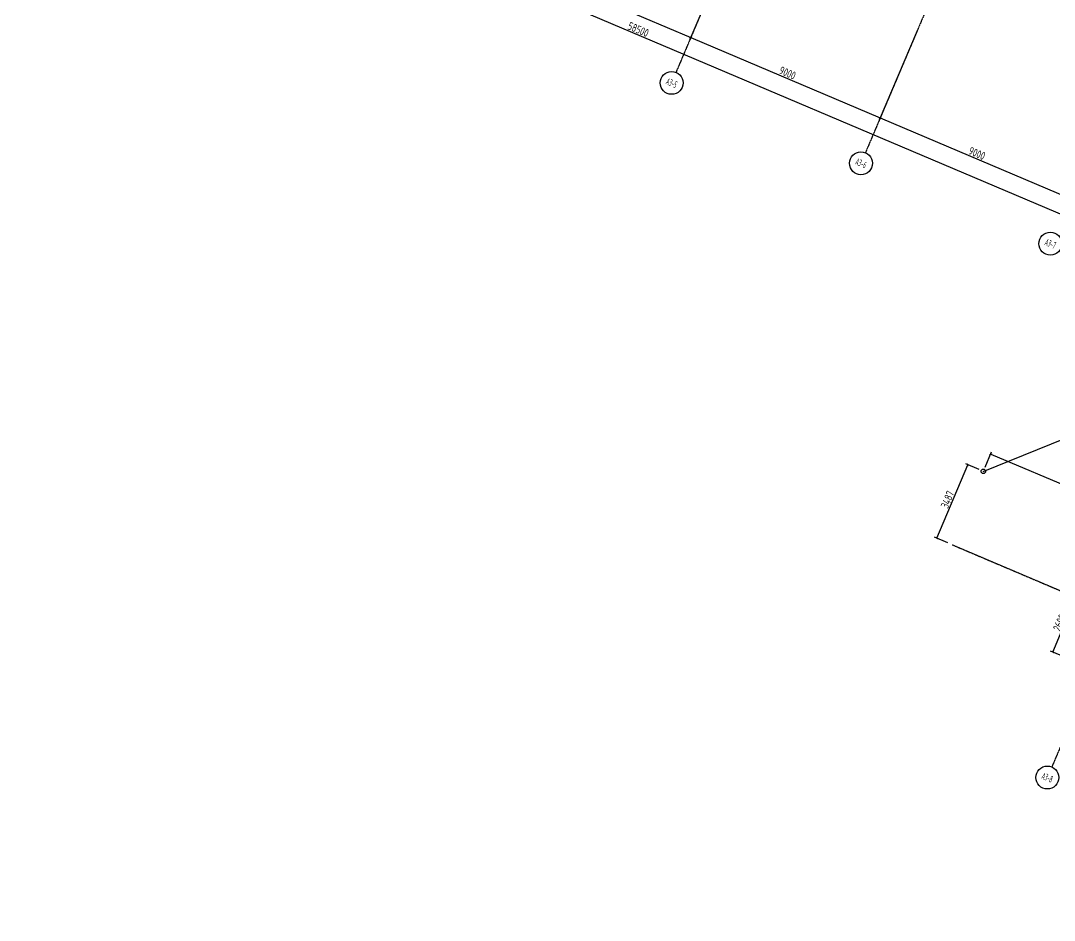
# Model space of a CAD drawing. Extents: x -3523 to 12007717, y -6694179 to 21431.
# Drawn here: x 11877876 to 11923084, y -6488400 to -6449055 of the extents above; entities that cross this region are included whole.
import ezdxf
from ezdxf.enums import TextEntityAlignment as Align

# ---------------------------------------------------------------- set-up
doc = ezdxf.new("R2010")
doc.units = 0
doc.header["$LTSCALE"] = 10
doc.header["$MEASUREMENT"] = 0
doc.linetypes.add('A3-RB-4F-100$0$DOTE', pattern=[2.42, 2, -0.2, 0.02, -0.2])
doc.linetypes.add('A3-RG-axis-100$0$CENTER', pattern=[2, 1.25, -0.25, 0.25, -0.25])
for name, color, linetype in [('A3-RB-4F-100$0$A-DIMS-100', 1, 'Continuous'), ('A3-RG-axis-100$0$A-DIMS-100', 1, 'Continuous'), ('A3-RG-axis-100$0$A-GRID', 1, 'A3-RG-axis-100$0$CENTER'), ('A3-RG-axis-100$0$A-SYMB', 4, 'Continuous'), ('A3-RI-4F$0$A-ROOF-EDGE', 2, 'Continuous')]:
    doc.layers.add(name, color=color, linetype=linetype)
doc.styles.add('A3-RB-4F-100$0$XD2008', font='xd-hzs.shx', dxfattribs={"width": 0.7, "bigfont": 'xd-hztxt.shx'})
doc.styles.add('A3-RG-axis-100$0$$0$XD2008', font='xd-hzs.shx', dxfattribs={"width": 0.7, "bigfont": 'xd-hztxt.shx'})
doc.styles.add('A3-RG-axis-100$0$XD2008', font='xd-hzs.shx', dxfattribs={"width": 0.7, "bigfont": 'xd-hztxt.shx'})
doc.dimstyles.new('A3-RB-4F-100$0$XD100', dxfattribs={"dimscale": 100, "dimtxt": 3.5, "dimasz": 1.5, "dimexe": 1, "dimexo": 2, "dimgap": 0.5, "dimtad": 1, "dimdec": 0, "dimdsep": 46, "dimtxsty": 'A3-RB-4F-100$0$XD2008', "dimcen": 2.5, "dimclrt": 4, "dimaunit": 1, "dimadec": 0, "dimazin": 0, "dimtfac": 1, "dimtdec": 0, "dimtix": 1, "dimtmove": 0, "dimatfit": 3, "dimfxl": 0, "dimtolj": 1, "dimtzin": 0, "dimarcsym": 0})
doc.dimstyles.new('A3-RB-4F-100$0$XD100$0', dxfattribs={"dimscale": 100, "dimtxt": 3.5, "dimasz": 1, "dimexe": 1, "dimexo": 2, "dimgap": 0.5, "dimtad": 1, "dimdec": 0, "dimdsep": 46, "dimtxsty": 'A3-RB-4F-100$0$XD2008', "dimblk1": 'A3-RB-4F-100$0$_ARCHTICK', "dimblk2": 'A3-RB-4F-100$0$_ARCHTICK', "dimsah": 1, "dimcen": 2.5, "dimclrt": 4, "dimaunit": 1, "dimadec": 0, "dimazin": 0, "dimtfac": 1, "dimtdec": 0, "dimtix": 1, "dimtmove": 0, "dimatfit": 3, "dimfxl": 0, "dimtolj": 1, "dimtzin": 0, "dimarcsym": 0})
doc.dimstyles.new('A3-RG-axis-100$0$XD100$0', dxfattribs={"dimscale": 100, "dimtxt": 3.5, "dimasz": 1, "dimexe": 1, "dimexo": 2, "dimgap": 0.5, "dimtad": 1, "dimdec": 0, "dimdsep": 46, "dimtxsty": 'A3-RG-axis-100$0$XD2008', "dimblk1": 'A3-RG-axis-100$0$_ARCHTICK', "dimblk2": 'A3-RG-axis-100$0$_ARCHTICK', "dimsah": 1, "dimcen": 2.5, "dimclrt": 4, "dimaunit": 1, "dimadec": 0, "dimazin": 0, "dimtfac": 1, "dimtdec": 0, "dimtix": 1, "dimtmove": 0, "dimatfit": 3, "dimfxl": 0, "dimtolj": 1, "dimtzin": 0, "dimarcsym": 0})

# ---------------------------------------------------------------- blocks, each defined once
blk = doc.blocks.new('A3-RI-4F')
at = {"layer": 'A3-RI-4F$0$A-ROOF-EDGE'}
for points in [[(11977075, -6448936), (11977075, -6448936), (11971198, -6462780), (11953939, -6455454), (11952802, -6458132), (11961869, -6461981), (11950655, -6488400), (11923776, -6476990), (11934990, -6450572), (11944057, -6454420), (11945194, -6451742), (11937359, -6448416, 0.002105), (11935284, -6447090), (11932817, -6450984, 0.033355), (11899110, -6432654), (11899697, -6421468)], [(11971145, -6462649), (11953886, -6455323), (11952670, -6458185), (11961737, -6462034), (11950602, -6488268), (11923907, -6476937), (11935043, -6450703), (11944110, -6454552), (11945325, -6451689), (11937406, -6448327, 0.002183), (11935253, -6446952), (11932786, -6450846, 0.033209), (11899214, -6432592), (11899796, -6421473)]]:
    blk.add_lwpolyline(points, format="xyb", dxfattribs=at)
blk = doc.blocks.new('A3-RG-axis-100$0$_ARCHTICK')
at = {"color": 0, "linetype": 'ByBlock', "const_width": 0.15}
blk.add_lwpolyline([(-0.5, -0.5), (0.5, 0.5)], dxfattribs=at)
blk = doc.blocks.new('*D256')
at = {"layer": 'A3-RG-axis-100$0$A-DIMS-100', "color": 0, "lineweight": -2}
for p, q in [((11879441, -6434531), (11877837, -6438311)), ((11931726, -6461076), (11877876, -6438218)), ((11931640, -6461280), (11931765, -6460984))]:
    blk.add_line(p, q, dxfattribs=at)
at = {"layer": 'Defpoints', "color": 0}
for p in [(11879520, -6434347), (11877876, -6438218), (11931561, -6461464)]:
    blk.add_point(p, dxfattribs=at)
at = {"layer": 'A3-RG-axis-100$0$A-DIMS-100', "color": 0, "lineweight": -2, "xscale": 100, "yscale": 100, "zscale": 100}
for p, rotation in [((11877876, -6438218), 157.0000000217818), ((11931726, -6461076), 337.0000000217818)]:
    blk.add_blockref('A3-RG-axis-100$0$_ARCHTICK', p, dxfattribs=dict(at, rotation=rotation))
at = {"layer": 'A3-RG-axis-100$0$A-DIMS-100', "color": 4, "insert": (11904889, -6449440), "char_height": 350, "attachment_point": 5, "rotation": 337, "style": 'A3-RG-axis-100$0$XD2008'}
blk.add_mtext('\\A1;58500', dxfattribs=at)
blk = doc.blocks.new('A3-RG-axis-100$0$$0$ECADI-TAG-GRID')
at = {"color": 13}
blk.add_circle((0, 0), 5, dxfattribs=at)
at = {"style": 'A3-RG-axis-100$0$$0$XD2008', "width": 0.7}
blk.add_attdef('GRID', text='', height=5, dxfattribs=at).set_placement((0, 0), align=Align.MIDDLE)
blk = doc.blocks.new('*D237')
at = {"layer": 'A3-RG-axis-100$0$A-DIMS-100', "color": 0, "lineweight": -2}
for p, q in [((11900497, -6442513), (11898861, -6446366)), ((11898900, -6446274), (11907185, -6449790)), ((11908143, -6447533), (11907146, -6449882))]:
    blk.add_line(p, q, dxfattribs=at)
at = {"layer": 'Defpoints', "color": 0}
for p in [(11900575, -6442328), (11908221, -6447349), (11907185, -6449790)]:
    blk.add_point(p, dxfattribs=at)
at = {"layer": 'A3-RG-axis-100$0$A-DIMS-100', "color": 0, "lineweight": -2, "xscale": 100, "yscale": 100, "zscale": 100}
for p, rotation in [((11898900, -6446274), 156.9999999998815), ((11907185, -6449790), 336.9999999998814)]:
    blk.add_blockref('A3-RG-axis-100$0$_ARCHTICK', p, dxfattribs=dict(at, rotation=rotation))
at = {"layer": 'A3-RG-axis-100$0$A-DIMS-100', "color": 4, "insert": (11903130, -6447825), "char_height": 350, "attachment_point": 5, "rotation": 337, "style": 'A3-RG-axis-100$0$XD2008'}
blk.add_mtext('\\A1;9000', dxfattribs=at)
blk = doc.blocks.new('*D238')
at = {"layer": 'A3-RG-axis-100$0$A-DIMS-100', "color": 0, "lineweight": -2}
for p, q in [((11908781, -6446029), (11907146, -6449882)), ((11907185, -6449790), (11915469, -6453307)), ((11916428, -6451049), (11915430, -6453399))]:
    blk.add_line(p, q, dxfattribs=at)
at = {"layer": 'Defpoints', "color": 0}
for p in [(11908859, -6445845), (11916506, -6450865), (11915469, -6453307)]:
    blk.add_point(p, dxfattribs=at)
at = {"layer": 'A3-RG-axis-100$0$A-DIMS-100', "color": 0, "lineweight": -2, "xscale": 100, "yscale": 100, "zscale": 100}
for p, rotation in [((11907185, -6449790), 156.9999999998815), ((11915469, -6453307), 336.9999999998814)]:
    blk.add_blockref('A3-RG-axis-100$0$_ARCHTICK', p, dxfattribs=dict(at, rotation=rotation))
at = {"layer": 'A3-RG-axis-100$0$A-DIMS-100', "color": 4, "insert": (11911415, -6451341), "char_height": 350, "attachment_point": 5, "rotation": 337, "style": 'A3-RG-axis-100$0$XD2008'}
blk.add_mtext('\\A1;9000', dxfattribs=at)
blk = doc.blocks.new('*D239')
at = {"layer": 'A3-RG-axis-100$0$A-DIMS-100', "color": 0, "lineweight": -2}
for p, q in [((11917085, -6449501), (11915430, -6453399)), ((11915469, -6453307), (11923754, -6456823)), ((11924731, -6454521), (11923715, -6456915))]:
    blk.add_line(p, q, dxfattribs=at)
at = {"layer": 'Defpoints', "color": 0}
for p in [(11917163, -6449317), (11924809, -6454337), (11923754, -6456823)]:
    blk.add_point(p, dxfattribs=at)
at = {"layer": 'A3-RG-axis-100$0$A-DIMS-100', "color": 0, "lineweight": -2, "xscale": 100, "yscale": 100, "zscale": 100}
for p, rotation in [((11915469, -6453307), 156.9999999998815), ((11923754, -6456823), 336.9999999998814)]:
    blk.add_blockref('A3-RG-axis-100$0$_ARCHTICK', p, dxfattribs=dict(at, rotation=rotation))
at = {"layer": 'A3-RG-axis-100$0$A-DIMS-100', "color": 4, "insert": (11919700, -6454858), "char_height": 350, "attachment_point": 5, "rotation": 337, "style": 'A3-RG-axis-100$0$XD2008'}
blk.add_mtext('\\A1;9000', dxfattribs=at)
blk = doc.blocks.new('*D243')
at = {"layer": 'A3-RG-axis-100$0$A-DIMS-100', "color": 0, "lineweight": -2}
blk.add_arc((11778731, -6694179), 285300, 57.84693, 60.24693, dxfattribs=at)
at = {"layer": 'Defpoints', "color": 0}
for p in [(11922176, -6443234), (11932558, -6449461), (11927175, -6450539), (11778731, -6694179), (11778731, -6694179)]:
    blk.add_point(p, dxfattribs=at)
at = {"layer": 'A3-RG-axis-100$0$A-DIMS-100', "color": 0, "lineweight": -2, "xscale": 100, "yscale": 100, "zscale": 100}
for p, rotation in [((11920315, -6446489), 150.2469277095912), ((11930563, -6452635), 327.8469277238162)]:
    blk.add_blockref('A3-RG-axis-100$0$_ARCHTICK', p, dxfattribs=dict(at, rotation=rotation))
at = {"layer": 'A3-RG-axis-100$0$A-DIMS-100', "color": 4, "insert": (11925586, -6449316), "char_height": 350, "attachment_point": 5, "rotation": 329.0469, "style": 'A3-RG-axis-100$0$XD2008'}
blk.add_mtext('\\A1;2.40°', dxfattribs=at)
blk = doc.blocks.new('A3-RB-4F-100$0$_ARCHTICK')
at = {"color": 0, "linetype": 'ByBlock', "const_width": 0.15}
blk.add_lwpolyline([(-0.5, -0.5), (0.5, 0.5)], dxfattribs=at)
blk = doc.blocks.new('*D2261')
at = {"layer": 'A3-RB-4F-100$0$A-DIMS-100', "color": 0, "lineweight": -2}
for p, q in [((11923014, -6476667), (11924030, -6474273)), ((11924608, -6474519), (11923938, -6474234)), ((11923592, -6476912), (11922922, -6476628))]:
    blk.add_line(p, q, dxfattribs=at)
at = {"layer": 'Defpoints', "color": 0}
for p in [(11924030, -6474273), (11924792, -6474597), (11923776, -6476990)]:
    blk.add_point(p, dxfattribs=at)
at = {"layer": 'A3-RB-4F-100$0$A-DIMS-100', "color": 0, "lineweight": -2, "xscale": 100, "yscale": 100, "zscale": 100}
for p, rotation in [((11924030, -6474273), 66.99999999984675), ((11923014, -6476667), 246.9999999998468)]:
    blk.add_blockref('A3-RB-4F-100$0$_ARCHTICK', p, dxfattribs=dict(at, rotation=rotation))
at = {"layer": 'A3-RB-4F-100$0$A-DIMS-100', "color": 4, "insert": (11923315, -6475382), "char_height": 350, "attachment_point": 5, "rotation": 67, "style": 'A3-RB-4F-100$0$XD2008'}
blk.add_mtext('\\A1;2600', dxfattribs=at)
blk = doc.blocks.new('*D2341')
at = {"layer": 'A3-RB-4F-100$0$A-DIMS-100', "color": 0, "lineweight": -2}
for p in [(11936159, -6462229), (11919978, -6468765)]:
    blk.add_line(p, (11934778, -6462787), dxfattribs=at)
at = {"layer": 'Defpoints', "color": 0}
for p in [(11934778, -6462787), (11919978, -6468765)]:
    blk.add_point(p, dxfattribs=at)
at = {"layer": 'A3-RB-4F-100$0$A-DIMS-100', "color": 0, "lineweight": -2, "xscale": 100, "yscale": 100, "zscale": 100, "rotation": 201.9950825630228}
blk.add_blockref('A3-RB-4F-100$0$_ARCHTICK', (11934778, -6462787), dxfattribs=at)
at = {"layer": 'A3-RB-4F-100$0$A-DIMS-100', "color": 4, "insert": (11935477, -6462262), "char_height": 350, "attachment_point": 5, "rotation": 21.9951, "style": 'A3-RB-4F-100$0$XD2008'}
blk.add_mtext('\\A1;R15961', dxfattribs=at)
blk = doc.blocks.new('*D2344')
at = {"layer": 'A3-RB-4F-100$0$A-DIMS-100', "color": 0, "lineweight": -2}
for p, q in [((11920056, -6468581), (11920339, -6467915)), ((11920300, -6468007), (11927489, -6471059)), ((11927245, -6471632), (11927528, -6470967))]:
    blk.add_line(p, q, dxfattribs=at)
at = {"layer": 'Defpoints', "color": 0}
for p in [(11919978, -6468765), (11927489, -6471059), (11927167, -6471817)]:
    blk.add_point(p, dxfattribs=at)
at = {"layer": 'A3-RB-4F-100$0$A-DIMS-100', "color": 0, "lineweight": -2, "xscale": 100, "yscale": 100, "zscale": 100}
for p, rotation in [((11920300, -6468007), 156.9999999998931), ((11927489, -6471059), 336.9999999998931)]:
    blk.add_blockref('A3-RB-4F-100$0$_ARCHTICK', p, dxfattribs=dict(at, rotation=rotation))
at = {"layer": 'A3-RB-4F-100$0$A-DIMS-100', "color": 4, "insert": (11923982, -6469326), "char_height": 350, "attachment_point": 5, "rotation": 337, "style": 'A3-RB-4F-100$0$XD2008'}
blk.add_mtext('\\A1;7809', dxfattribs=at)
blk = doc.blocks.new('*D2345')
at = {"layer": 'A3-RB-4F-100$0$A-DIMS-100', "color": 0, "lineweight": -2}
for p, q in [((11917939, -6471688), (11919302, -6468478)), ((11919794, -6468687), (11919210, -6468439)), ((11918432, -6471897), (11917847, -6471649))]:
    blk.add_line(p, q, dxfattribs=at)
at = {"layer": 'Defpoints', "color": 0}
for p in [(11919302, -6468478), (11919978, -6468765), (11918616, -6471975)]:
    blk.add_point(p, dxfattribs=at)
at = {"layer": 'A3-RB-4F-100$0$A-DIMS-100', "color": 0, "lineweight": -2, "xscale": 100, "yscale": 100, "zscale": 100}
for p, rotation in [((11919302, -6468478), 66.99999999986564), ((11917939, -6471688), 246.9999999998657)]:
    blk.add_blockref('A3-RB-4F-100$0$_ARCHTICK', p, dxfattribs=dict(at, rotation=rotation))
at = {"layer": 'A3-RB-4F-100$0$A-DIMS-100', "color": 4, "insert": (11918413, -6469995), "char_height": 350, "attachment_point": 5, "rotation": 67, "style": 'A3-RB-4F-100$0$XD2008'}
blk.add_mtext('\\A1;3487', dxfattribs=at)
blk = doc.blocks.new('A3-RG-axis-100')
at = {"layer": 'A3-RG-axis-100$0$A-GRID'}
for p, q in [((11924628.9, -6408694.5), (11906537.9, -6451314.1)), ((11932913.4, -6412211.1), (11914822.5, -6454830.7)), ((11949482.5, -6419244.3), (11922974.2, -6481694))]:
    blk.add_line(p, q, dxfattribs=at)
blk.add_arc((11778730.7, -6694178.7), 288800, 57.079997, 69.144838, dxfattribs=at)
at = {"layer": 'A3-RG-axis-100$0$A-SYMB'}
ref = blk.add_blockref('A3-RG-axis-100$0$$0$ECADI-TAG-GRID', (11906346, -6451775.8), dxfattribs=dict(at, xscale=100, yscale=100, zscale=100, rotation=337))
ref.add_attrib('GRID', 'A3-5', dxfattribs={"layer": '0', "height": 300, "rotation": 337, "style": 'A3-RG-axis-100$0$$0$XD2008', "width": 0.5}).set_placement((11906346, -6451775.8), align=Align.MIDDLE)
ref = blk.add_blockref('A3-RG-axis-100$0$$0$ECADI-TAG-GRID', (11914627.1, -6455290.9), dxfattribs=dict(at, xscale=100, yscale=100, zscale=100, rotation=337))
ref.add_attrib('GRID', 'A3-6', dxfattribs={"layer": '0', "height": 300, "rotation": 337, "style": 'A3-RG-axis-100$0$$0$XD2008', "width": 0.5}).set_placement((11914627.1, -6455290.9), align=Align.MIDDLE)
ref = blk.add_blockref('A3-RG-axis-100$0$$0$ECADI-TAG-GRID', (11922911.7, -6458807.5), dxfattribs=dict(at, xscale=100, yscale=100, zscale=100, rotation=337))
ref.add_attrib('GRID', 'A3-7', dxfattribs={"layer": '0', "height": 300, "rotation": 337, "style": 'A3-RG-axis-100$0$$0$XD2008', "width": 0.5}).set_placement((11922911.7, -6458807.5), align=Align.MIDDLE)
ref = blk.add_blockref('A3-RG-axis-100$0$$0$ECADI-TAG-GRID', (11922778.8, -6482154.2), dxfattribs=dict(at, xscale=100, yscale=100, zscale=100, rotation=337))
ref.add_attrib('GRID', 'A3-8', dxfattribs={"layer": '0', "height": 300, "rotation": 337, "style": 'A3-RG-axis-100$0$$0$XD2008', "width": 0.5}).set_placement((11922778.8, -6482154.2), align=Align.MIDDLE)
at = {"layer": 'A3-RG-axis-100$0$A-DIMS-100'}
for base, p1, p2, picture, middle in [((11877876.4, -6438218.5), (11931561.4, -6461463.7), (11879519.6, -6434347.3), '*D256', (11904889, -6449440.2)), ((11907184.8, -6449790.1), (11900574.9, -6442328.4), (11908221.2, -6447348.7), '*D237', (11903130.5, -6447824.7)), ((11915469.4, -6453306.7), (11908859.4, -6445845), (11916505.7, -6450865.3), '*D238', (11911415, -6451341.3)), ((11923753.9, -6456823.3), (11917163.1, -6449316.5), (11924809.4, -6454336.8), '*D239', (11919699.6, -6454857.9))]:
    dim = blk.add_linear_dim(base=base, p1=p1, p2=p2, angle=337, dimstyle='A3-RG-axis-100$0$XD100$0', override={"dimasz": 1}, dxfattribs=at)
    dim.commit()
    dim.dimension.update_dxf_attribs({"geometry": picture, "text_midpoint": middle})
dim = blk.add_angular_dim_2l(base=(11927175.2, -6450539), line1=((11932558.2, -6449460.5), (11778730.7, -6694178.7)), line2=((11922175.5, -6443233.5), (11778730.7, -6694178.7)), dimstyle='A3-RG-axis-100$0$XD100$0', override={"dimaunit": 0, "dimadec": 2}, dxfattribs=at)
dim.commit()
dim.dimension.update_dxf_attribs({"geometry": '*D243', "text_midpoint": (11925586.4, -6449315.7)})
blk = doc.blocks.new('A3-RB-4F-100')
at = {"layer": 'A3-RB-4F-100$0$A-DIMS-100', "linetype": 'A3-RB-4F-100$0$DOTE'}
blk.add_line((11918615.7, -6471975.4), (11925804.3, -6475026.8), dxfattribs=at)
at = {"layer": 'A3-RB-4F-100$0$A-DIMS-100'}
blk.add_circle((11919978.3, -6468765.2), 100, dxfattribs=at)
dim = blk.add_radius_dim(center=(11919978.3, -6468765.2), mpoint=(11934777.8, -6462787.3), dimstyle='A3-RB-4F-100$0$XD100', override={"dimasz": 1, "dimblk1": 'A3-RB-4F-100$0$_ARCHTICK', "dimblk2": 'A3-RB-4F-100$0$_ARCHTICK', "dimsah": 1}, dxfattribs=at)
dim.commit()
dim.dimension.update_dxf_attribs({"geometry": '*D2341', "text_midpoint": (11935477, -6462262.2)})
for p1, p2, distance, picture, middle in [((11919978.3, -6468765.2), (11927166.9, -6471816.6), 823.3, '*D2344', (11923982.2, -6469325.9)), ((11918615.7, -6471975.4), (11919978.3, -6468765.2), 735, '*D2345', (11918413.4, -6469995.2)), ((11923775.8, -6476990.3), (11924791.7, -6474597), 827.9, '*D2261', (11923314.6, -6475382.2))]:
    dim = blk.add_aligned_dim(p1=p1, p2=p2, distance=distance, dimstyle='A3-RB-4F-100$0$XD100$0', dxfattribs=at)
    dim.commit()
    dim.dimension.update_dxf_attribs({"geometry": picture, "text_midpoint": middle})

msp = doc.modelspace()

# ---------------------------------------------------------------- block references
for name in ['A3-RB-4F-100', 'A3-RI-4F', 'A3-RG-axis-100']:
    msp.add_blockref(name, (0, 0))

doc.saveas('drawing.dxf')
